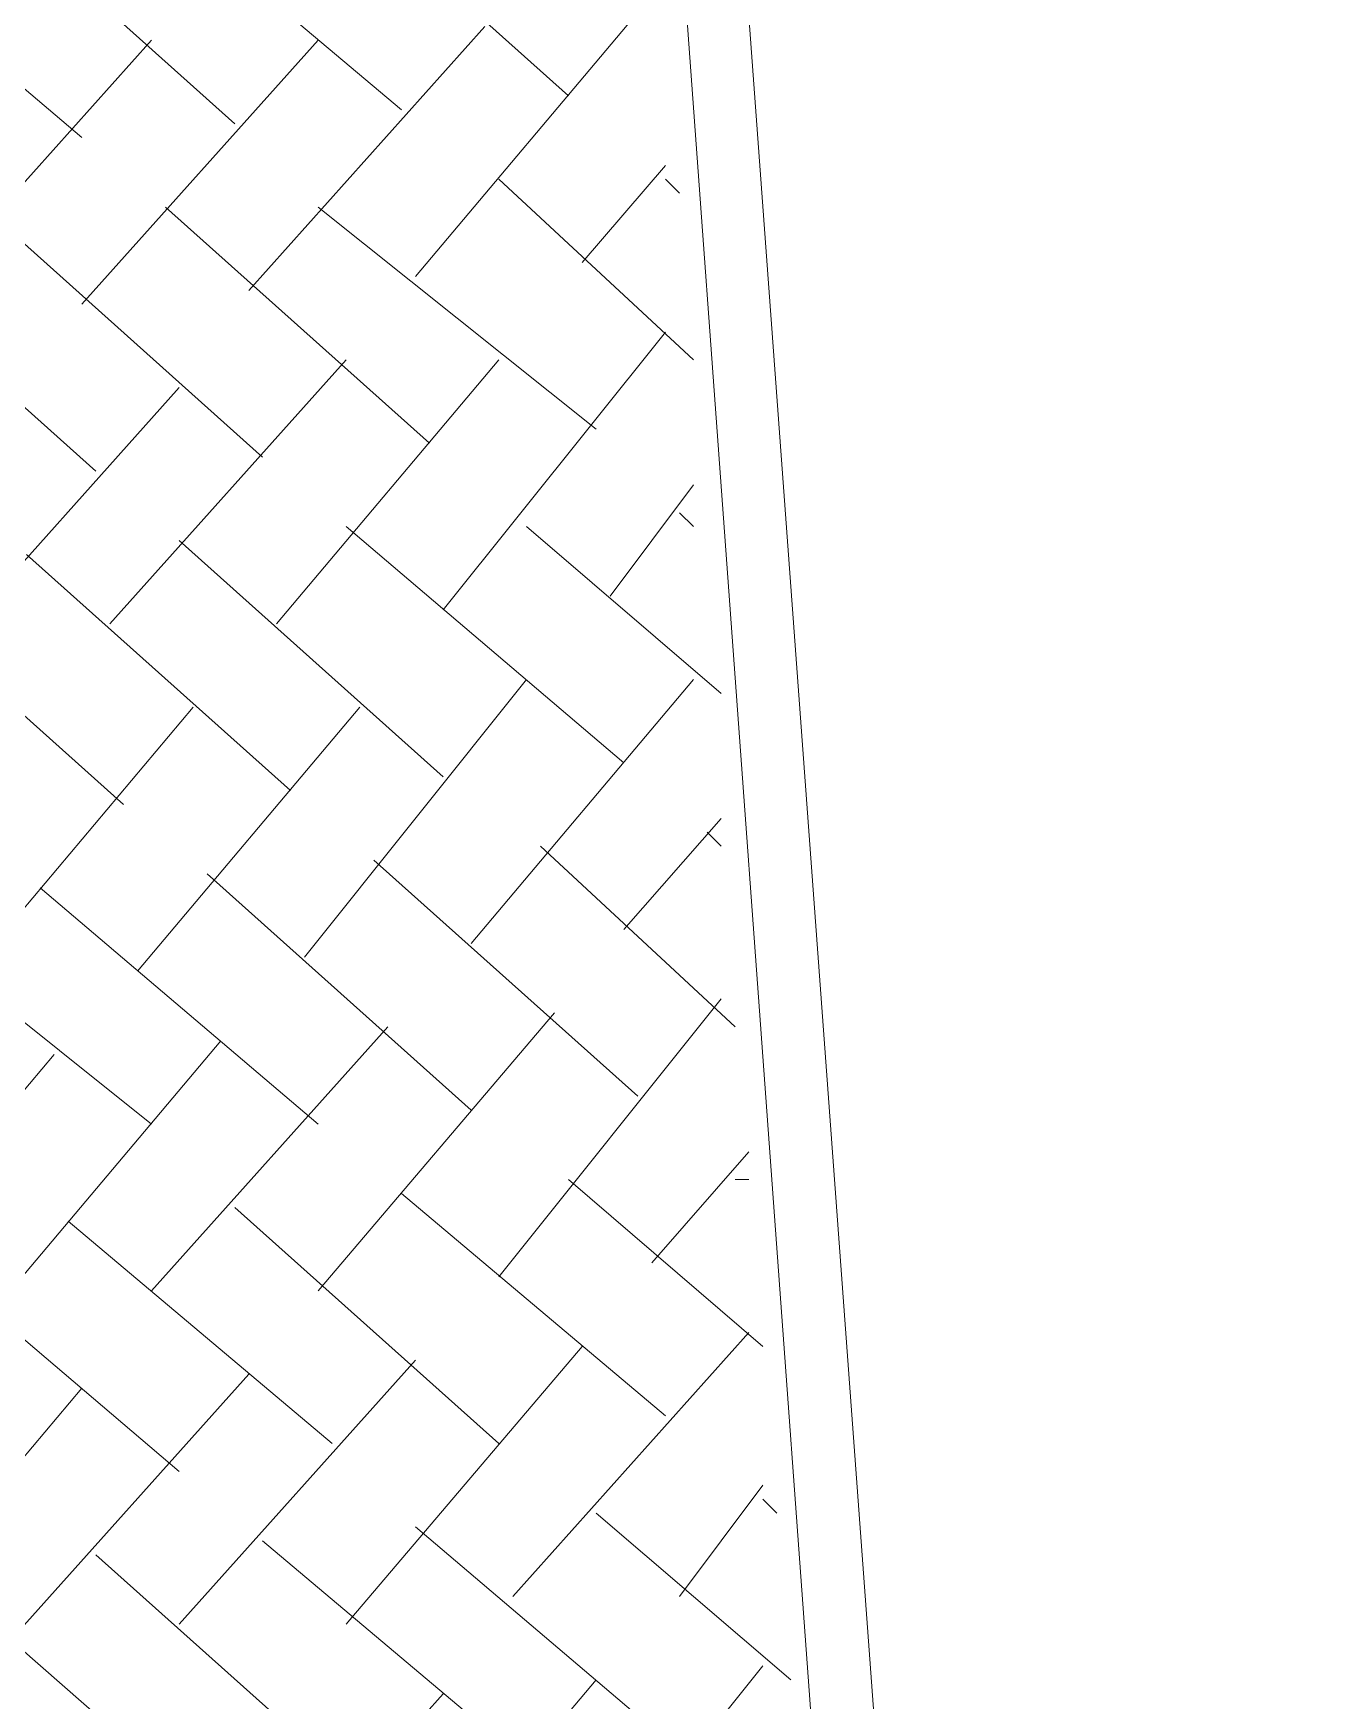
# Model space of a CAD drawing. Header units: millimetres. Extents: x 2928 to 3112, y 1220 to 1280.
# Drawn here: x 3002.0972 to 3002.4089, y 1263.6823 to 1264.0823 of the extents above; entities that cross this region are included whole.
import ezdxf

# ---------------------------------------------------------------- set-up
doc = ezdxf.new("R2010")
doc.units = ezdxf.units.MM

msp = doc.modelspace()

# ---------------------------------------------------------------- linework, layer by layer
at = {"color": 252, "linetype": 'Continuous', "lineweight": 5, "true_color": 0x989898}
for points in [[(3000.5255, 1266.90065), (2999.21881, 1266.80732), (2999.00214, 1266.79065), (2999.01881, 1266.58065), (2999.35881, 1261.95725), (3000.88217, 1262.07059), (3002.40886, 1262.18392), (3002.06885, 1266.80399), (3002.05218, 1267.01399), (3001.83885, 1266.99732)], [(3000.52883, 1266.88732), (2999.22548, 1266.79065), (2999.01881, 1266.77732), (2999.03214, 1266.57398), (2999.37215, 1261.97392), (3000.88217, 1262.08392), (3002.39219, 1262.19725), (3002.05552, 1266.79732), (3002.03885, 1266.99732), (3001.83218, 1266.98399)]]:
    msp.add_lwpolyline(points, close=True, dxfattribs=at)
at = {"color": 9, "linetype": 'Continuous', "lineweight": 5, "true_color": 0xbababa}
for points in [[(3002.16219, 1264.12395), (3002.22552, 1264.06728), (3002.22552, 1264.06728)], [(3002.08219, 1264.11728), (3002.14552, 1264.06061), (3002.14552, 1264.06061)], [(3002.12219, 1264.11728), (3002.18552, 1264.06395), (3002.18552, 1264.06395)], [(3002.04218, 1264.11395), (3002.10885, 1264.05728), (3002.10885, 1264.05728)], [(3002.18885, 1264.02395), (3002.24219, 1264.08728), (3002.24219, 1264.08728)], [(3002.14885, 1264.02061), (3002.20552, 1264.08395), (3002.20552, 1264.08395)], [(3002.06885, 1264.01728), (3002.12552, 1264.08061), (3002.12552, 1264.08061)], [(3002.10885, 1264.01728), (3002.16552, 1264.08061), (3002.16552, 1264.08061)], [(3002.22885, 1264.02728), (3002.24885, 1264.05061), (3002.24885, 1264.05061)], [(3002.20885, 1264.04728), (3002.25552, 1264.00395), (3002.25552, 1264.00395)], [(3002.24885, 1264.04728), (3002.25219, 1264.04395), (3002.25219, 1264.04395)], [(3002.12885, 1264.04061), (3002.19219, 1263.98395), (3002.19219, 1263.98395)], [(3002.16552, 1264.04061), (3002.23219, 1263.98728), (3002.23219, 1263.98728)], [(3002.08885, 1264.03728), (3002.15219, 1263.98061), (3002.15219, 1263.98061)], [(3002.04885, 1264.03395), (3002.11219, 1263.97728), (3002.11219, 1263.97728)], [(3002.19552, 1263.94395), (3002.24885, 1264.01061), (3002.24885, 1264.01061)], [(3002.11552, 1263.94061), (3002.17219, 1264.00395), (3002.17219, 1264.00395)], [(3002.15552, 1263.94061), (3002.20885, 1264.00395), (3002.20885, 1264.00395)], [(3002.07552, 1263.93395), (3002.13219, 1263.99728), (3002.13219, 1263.99728)], [(3002.23552, 1263.94728), (3002.25552, 1263.97395), (3002.25552, 1263.97395)], [(3002.25219, 1263.96728), (3002.25552, 1263.96395), (3002.25552, 1263.96395)], [(3002.17219, 1263.96395), (3002.23885, 1263.90728), (3002.23885, 1263.90728)], [(3002.21552, 1263.96395), (3002.26219, 1263.92394), (3002.26219, 1263.92394)], [(3002.13219, 1263.96061), (3002.19552, 1263.90394), (3002.19552, 1263.90394)], [(3002.09552, 1263.95728), (3002.15885, 1263.90061), (3002.15885, 1263.90061)], [(3002.05552, 1263.95395), (3002.11885, 1263.89728), (3002.11885, 1263.89728)], [(3002.16219, 1263.86061), (3002.21552, 1263.92728), (3002.21552, 1263.92728)], [(3002.20219, 1263.86394), (3002.25552, 1263.92728), (3002.25552, 1263.92728)], [(3002.08219, 1263.85728), (3002.13552, 1263.92061), (3002.13552, 1263.92061)], [(3002.12219, 1263.85728), (3002.17552, 1263.92061), (3002.17552, 1263.92061)], [(3002.23885, 1263.86728), (3002.26219, 1263.89394), (3002.26219, 1263.89394)], [(3002.25885, 1263.89061), (3002.26219, 1263.88728), (3002.26219, 1263.88728)], [(3002.21885, 1263.88728), (3002.26552, 1263.84394), (3002.26552, 1263.84394)], [(3002.17885, 1263.88394), (3002.24219, 1263.82728), (3002.24219, 1263.82728)], [(3002.13885, 1263.88061), (3002.20219, 1263.82394), (3002.20219, 1263.82394)], [(3002.09885, 1263.87728), (3002.16552, 1263.82061), (3002.16552, 1263.82061)], [(3002.05885, 1263.87394), (3002.12552, 1263.82061), (3002.12552, 1263.82061)], [(3002.20885, 1263.78394), (3002.26219, 1263.85061), (3002.26219, 1263.85061)], [(3002.16552, 1263.78061), (3002.22219, 1263.84728), (3002.22219, 1263.84728)], [(3002.12552, 1263.78061), (3002.18219, 1263.84394), (3002.18219, 1263.84394)], [(3002.08885, 1263.77728), (3002.14219, 1263.84061), (3002.14219, 1263.84061)], [(3002.04885, 1263.77394), (3002.10219, 1263.83728), (3002.10219, 1263.83728)], [(3002.24552, 1263.78728), (3002.26885, 1263.81394), (3002.26885, 1263.81394)], [(3002.22552, 1263.80728), (3002.27219, 1263.76728), (3002.27219, 1263.76728)], [(3002.26552, 1263.80728), (3002.26885, 1263.80728), (3002.26885, 1263.80728)], [(3002.18552, 1263.80394), (3002.24885, 1263.75061), (3002.24885, 1263.75061)], [(3002.14552, 1263.80061), (3002.20885, 1263.74394), (3002.20885, 1263.74394)], [(3002.10552, 1263.79728), (3002.16885, 1263.74394), (3002.16885, 1263.74394)], [(3002.06552, 1263.79394), (3002.13219, 1263.73728), (3002.13219, 1263.73728)], [(3002.21219, 1263.70728), (3002.26885, 1263.77061), (3002.26885, 1263.77061)], [(3002.17219, 1263.70061), (3002.22885, 1263.76728), (3002.22885, 1263.76728)], [(3002.13219, 1263.70061), (3002.18885, 1263.76394), (3002.18885, 1263.76394)], [(3002.09219, 1263.69728), (3002.14885, 1263.76061), (3002.14885, 1263.76061)], [(3002.05552, 1263.69394), (3002.10885, 1263.75728), (3002.10885, 1263.75728)], [(3002.25219, 1263.70728), (3002.27219, 1263.73394), (3002.27219, 1263.73394)], [(3002.27219, 1263.73061), (3002.27552, 1263.72728), (3002.27552, 1263.72728)], [(3002.23219, 1263.72728), (3002.27885, 1263.68727), (3002.27885, 1263.68727)], [(3002.18885, 1263.72394), (3002.25552, 1263.66727), (3002.25552, 1263.66727)], [(3002.15219, 1263.72061), (3002.21552, 1263.66727), (3002.21552, 1263.66727)], [(3002.11219, 1263.71728), (3002.17552, 1263.66061), (3002.17552, 1263.66061)], [(3002.07219, 1263.71394), (3002.12552, 1263.66727), (3002.12552, 1263.66727)], [(3002.21885, 1263.62394), (3002.27219, 1263.69061), (3002.27219, 1263.69061)], [(3002.17885, 1263.62394), (3002.23219, 1263.68727), (3002.23219, 1263.68727)], [(3002.13885, 1263.62061), (3002.19552, 1263.68394), (3002.19552, 1263.68394)]]:
    msp.add_lwpolyline(points, dxfattribs=at)

doc.saveas('drawing.dxf')
